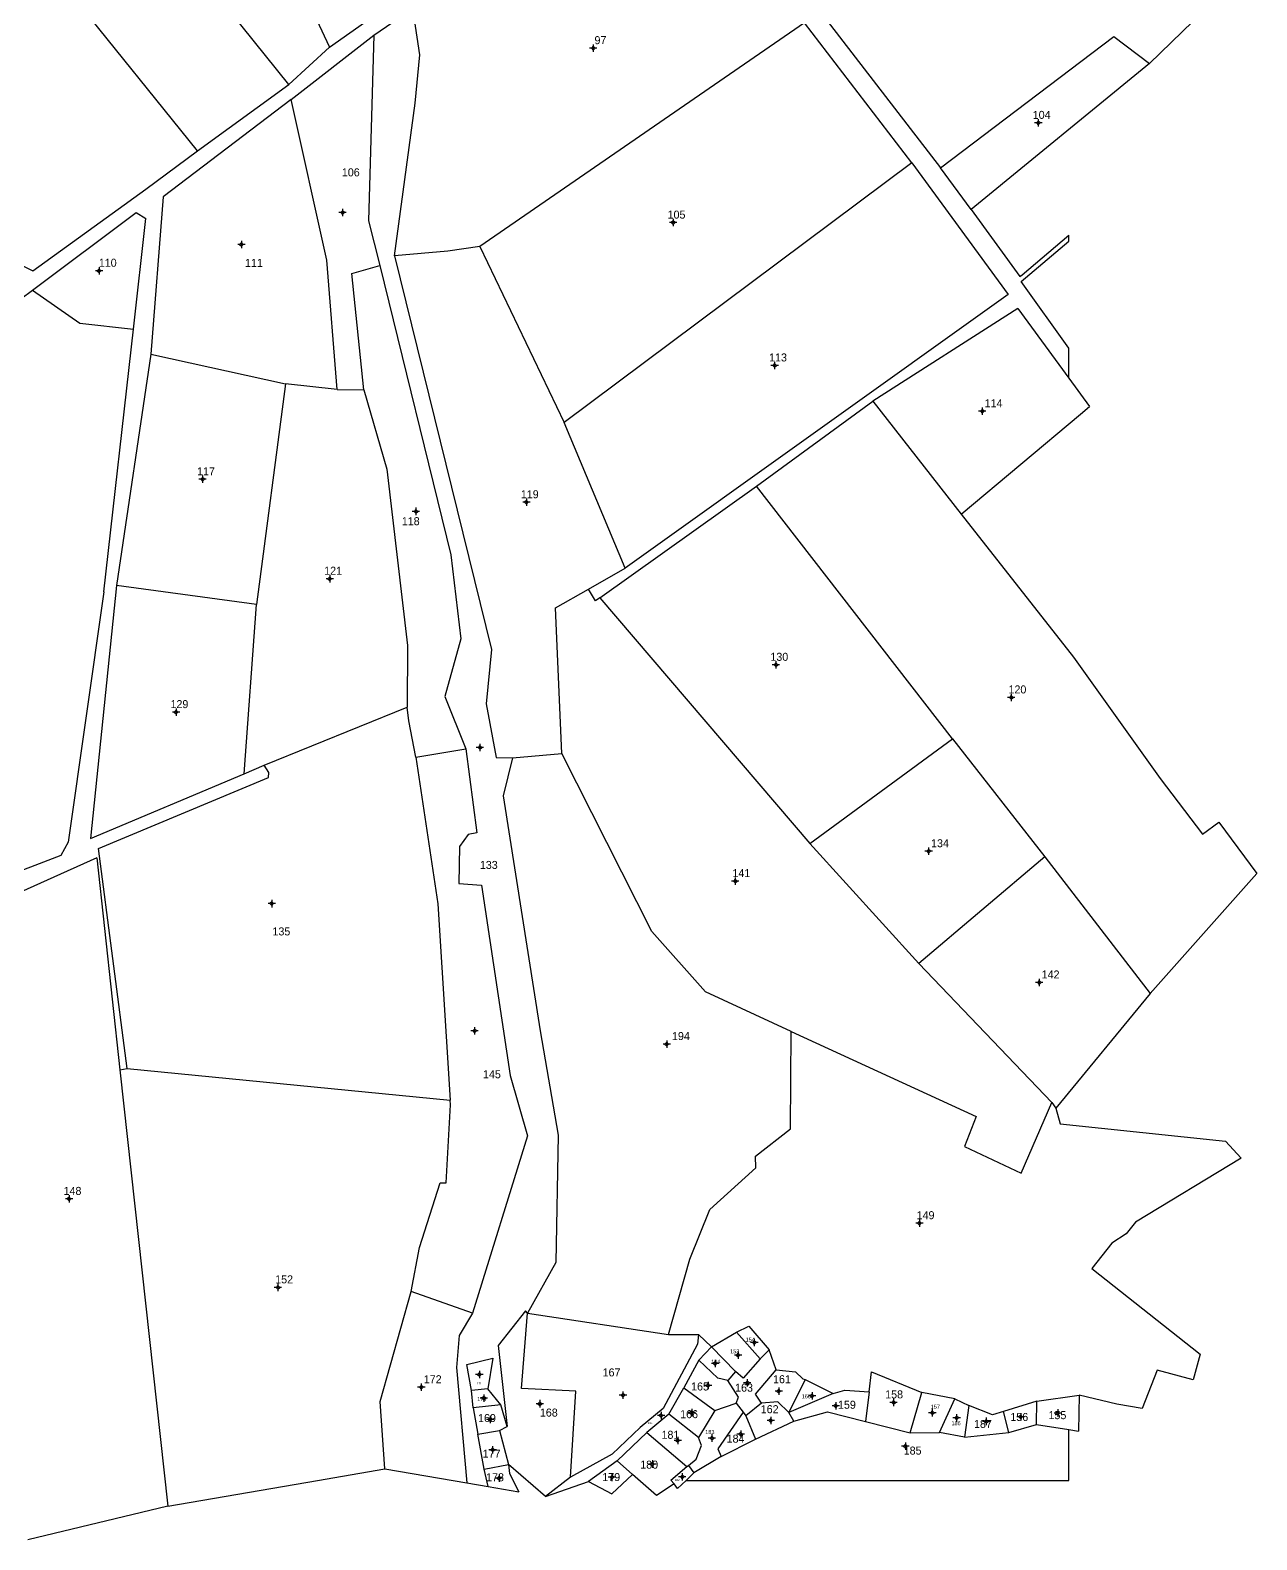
# Model space of a CAD drawing. Extents: x 361974 to 363140, y 1840922 to 1842083.
# Drawn here: x 362649 to 363063, y 1840980 to 1841489 of the extents above; entities that cross this region are included whole.
import ezdxf

# ---------------------------------------------------------------- set-up
doc = ezdxf.new("R2010")
doc.units = 0
for name, color, linetype in [('Level 10', 7, 'Continuous'), ('Level 11', 7, 'Continuous'), ('Level 15', 7, 'Continuous')]:
    doc.layers.add(name, color=color, linetype=linetype)

msp = doc.modelspace()

# ---------------------------------------------------------------- linework, layer by layer
at = {"layer": 'Level 10'}
for p, q in [((362736.7, 1841470.79), (362613.63, 1841624.5)), ((362718.77, 1841550.78), (362750.46, 1841483.4)), ((362705.97, 1841448.44), (362653.77, 1841513.23)), ((362908.44, 1841505.25), (362956.71, 1841442.78)), ((362750.46, 1841483.4), (362772.99, 1841499.35)), ((363027.19, 1841477.97), (363049.25, 1841499.37)), ((362765.4, 1841487.45), (362778.6, 1841496.53)), ((362780.96, 1841480.9), (362778.6, 1841496.53)), ((362737.54, 1841465.77), (362765.4, 1841487.45)), ((362765.4, 1841487.45), (362763.64, 1841424.8)), ((362910.71, 1841491.64), (362801.25, 1841416.16)), ((362946.95, 1841444.45), (362910.71, 1841491.64)), ((362736.7, 1841470.79), (362750.46, 1841483.4)), ((362956.71, 1841442.78), (363015.14, 1841487.07)), ((363015.14, 1841487.07), (363027.19, 1841477.97)), ((362779.37, 1841464.52), (362780.96, 1841480.9)), ((363027.19, 1841477.97), (362967.01, 1841428.72)), ((362705.97, 1841448.44), (362736.7, 1841470.79)), ((362737.54, 1841465.77), (362694.29, 1841432.93)), ((362749.59, 1841411.55), (362737.54, 1841465.77)), ((362772.45, 1841413.09), (362779.37, 1841464.52)), ((362688.47, 1841435.58), (362705.97, 1841448.44)), ((362946.95, 1841444.45), (362829.64, 1841356.86)), ((362946.95, 1841444.45), (362979.5, 1841399.98)), ((362967.01, 1841428.72), (362956.71, 1841442.78)), ((362650.32, 1841408.04), (362688.47, 1841435.58)), ((362694.29, 1841432.93), (362690.22, 1841379.87)), ((362650.22, 1841401.45), (362685.21, 1841427.72)), ((362685.21, 1841427.72), (362688.47, 1841425.65)), ((362967.01, 1841428.72), (362983.43, 1841406.02)), ((362684.28, 1841388.32), (362688.47, 1841425.65)), ((362763.64, 1841424.8), (362767.5, 1841409.8)), ((362801.25, 1841416.16), (362790.41, 1841414.67)), ((362801.25, 1841416.16), (362829.64, 1841356.86)), ((362983.83, 1841404.36), (363000, 1841418)), ((362984.19, 1841406.66), (363000, 1841419.99)), ((363000, 1841418), (363000, 1841419.99)), ((362753.03, 1841367.98), (362749.59, 1841411.55)), ((362790.41, 1841414.67), (362772.45, 1841413.09)), ((362772.45, 1841413.09), (362805.11, 1841280.21)), ((362644.77, 1841410.81), (362650.32, 1841408.04)), ((362758.02, 1841407.06), (362767.5, 1841409.8)), ((362762.01, 1841367.83), (362758.02, 1841407.06)), ((362767.5, 1841409.8), (362791.45, 1841312.16)), ((362983.43, 1841406.02), (362984.19, 1841406.66)), ((362595.14, 1841360.89), (362650.22, 1841401.45)), ((362650.22, 1841401.45), (362666.22, 1841390.34)), ((363000, 1841381.92), (362983.83, 1841404.36)), ((362979.5, 1841399.98), (362850.23, 1841307.7)), ((362982.73, 1841395.28), (362933.77, 1841364.03)), ((362982.73, 1841395.28), (363000, 1841371.75)), ((362666.22, 1841390.34), (362684.28, 1841388.32)), ((362674.34, 1841299.67), (362684.28, 1841388.32)), ((363000, 1841371.75), (363000, 1841381.92)), ((362690.22, 1841379.87), (362678.55, 1841301.81)), ((362690.22, 1841379.87), (362735.63, 1841369.88)), ((363000, 1841371.75), (363006.97, 1841362.26)), ((362735.63, 1841369.88), (362725.85, 1841295.47)), ((362753.03, 1841367.98), (362735.63, 1841369.88)), ((362753.03, 1841367.98), (362762.01, 1841367.83)), ((362762.01, 1841367.83), (362769.76, 1841341.07)), ((362894.53, 1841335.35), (362933.77, 1841364.03)), ((362933.77, 1841364.03), (362963.64, 1841325.96)), ((363003.9, 1841359.69), (363006.89, 1841362.19)), ((363006.89, 1841362.19), (363006.97, 1841362.26)), ((362850.23, 1841307.7), (362829.64, 1841356.86)), ((362963.64, 1841325.96), (363003.9, 1841359.69)), ((362769.76, 1841341.07), (362776.74, 1841281.59)), ((362841.65, 1841297.66), (362894.53, 1841335.35)), ((362960.71, 1841250.08), (362894.53, 1841335.35)), ((362963.64, 1841325.96), (363001.52, 1841277.67)), ((362791.45, 1841312.16), (362794.81, 1841283.89)), ((362837.83, 1841300.65), (362850.23, 1841307.7)), ((362674.34, 1841299.67), (362662.23, 1841215.27)), ((362678.55, 1841301.81), (362669.79, 1841216.46)), ((362725.85, 1841295.47), (362678.55, 1841301.81)), ((362826.68, 1841294.32), (362837.83, 1841300.65)), ((362840.23, 1841296.64), (362837.83, 1841300.65)), ((362721.7, 1841238.36), (362725.85, 1841295.47)), ((362828.89, 1841245.18), (362826.68, 1841294.32)), ((362841.65, 1841297.66), (362840.23, 1841296.64)), ((362841.65, 1841297.66), (362912.51, 1841214.85)), ((362794.81, 1841283.89), (362789.38, 1841264.42)), ((362776.74, 1841281.59), (362776.65, 1841260.86)), ((362805.11, 1841280.21), (362803.29, 1841261.94)), ((363001.52, 1841277.67), (363030.78, 1841236.72)), ((362789.38, 1841264.42), (362796.53, 1841246.75)), ((362728.46, 1841241.26), (362776.65, 1841260.86)), ((362777.21, 1841256.17), (362776.65, 1841260.86)), ((362803.29, 1841261.94), (362806.73, 1841243.8)), ((362779.61, 1841243.9), (362777.21, 1841256.17)), ((362912.51, 1841214.85), (362960.71, 1841250.08)), ((362960.71, 1841250.08), (362991.88, 1841210.28)), ((362779.61, 1841243.9), (362796.53, 1841246.75)), ((362779.61, 1841243.9), (362787.01, 1841194.5)), ((362796.53, 1841246.75), (362800.14, 1841218.43)), ((362806.73, 1841243.8), (362812.19, 1841243.69)), ((362812.19, 1841243.69), (362809.04, 1841230.93)), ((362812.19, 1841243.69), (362828.89, 1841245.18)), ((362859.28, 1841185.16), (362828.89, 1841245.18)), ((362669.79, 1841216.46), (362721.7, 1841238.36)), ((362721.7, 1841238.36), (362728.46, 1841241.26)), ((362730.03, 1841238.82), (362728.46, 1841241.26)), ((362729.89, 1841237.07), (362730.03, 1841238.82)), ((362672.49, 1841213.16), (362729.89, 1841237.07)), ((363030.78, 1841236.72), (363045.07, 1841217.95)), ((362809.04, 1841230.93), (362821.59, 1841151.65)), ((362797.22, 1841217.87), (362794.35, 1841213.8)), ((362800.14, 1841218.43), (362797.22, 1841217.87)), ((363045.07, 1841217.95), (363050.56, 1841221.97)), ((363050.56, 1841221.97), (363063.4, 1841204.74)), ((362662.23, 1841215.27), (362659.82, 1841210.72)), ((362682.23, 1841138.88), (362672.49, 1841213.16)), ((362794.35, 1841213.8), (362794.11, 1841201.36)), ((362949.35, 1841174.32), (362912.51, 1841214.85)), ((362659.82, 1841210.72), (362576.25, 1841178.79)), ((362671.91, 1841209.93), (362636.06, 1841193.84)), ((362671.91, 1841209.93), (362679.76, 1841138.44)), ((362991.88, 1841210.28), (362949.35, 1841174.32)), ((362991.88, 1841210.28), (363027.37, 1841164.17)), ((363063.4, 1841204.74), (363027.37, 1841164.17)), ((362794.11, 1841201.36), (362801.74, 1841200.72)), ((362801.74, 1841200.72), (362811.38, 1841136.56)), ((362787.01, 1841194.5), (362791.22, 1841128.2)), ((362877.32, 1841164.81), (362859.28, 1841185.16)), ((362994.25, 1841127.41), (362949.35, 1841174.32)), ((362906.22, 1841151.38), (362877.32, 1841164.81)), ((363027.37, 1841164.17), (362995.58, 1841125.58)), ((362821.59, 1841151.65), (362827.58, 1841116.42)), ((362906.06, 1841118.54), (362906.22, 1841151.38)), ((362906.22, 1841151.38), (362968.68, 1841122.77)), ((362679.76, 1841138.44), (362682.23, 1841138.88)), ((362679.76, 1841138.44), (362695.91, 1840991.32)), ((362682.23, 1841138.88), (362791.22, 1841128.2)), ((362811.38, 1841136.56), (362817.29, 1841116.18)), ((362789.85, 1841100.31), (362791.32, 1841126.7)), ((362791.32, 1841126.7), (362791.22, 1841128.2)), ((362983.84, 1841103.61), (362994.25, 1841127.41)), ((362994.25, 1841127.41), (362995.58, 1841125.58)), ((362968.68, 1841122.77), (362964.76, 1841112.65)), ((362995.58, 1841125.58), (362997.04, 1841120.25)), ((362817.29, 1841116.18), (362798.7, 1841056.43)), ((362827.58, 1841116.42), (362826.8, 1841073.5)), ((362894.18, 1841109.34), (362906.06, 1841118.54)), ((362997.04, 1841120.25), (363052.83, 1841114.41)), ((362964.76, 1841112.65), (362983.84, 1841103.61)), ((363052.83, 1841114.41), (363058.1, 1841108.7)), ((362878.76, 1841091.4), (362894.31, 1841105.44)), ((362894.31, 1841105.44), (362894.18, 1841109.34)), ((363058.1, 1841108.7), (363022.46, 1841087.11)), ((362780.83, 1841078.55), (362787.85, 1841100.36)), ((362787.85, 1841100.36), (362789.85, 1841100.31)), ((362872.02, 1841074.63), (362878.76, 1841091.4)), ((363022.46, 1841087.11), (363019.27, 1841083.2)), ((363014.49, 1841079.99), (363007.68, 1841071.46)), ((363019.27, 1841083.2), (363014.49, 1841079.99)), ((362778.07, 1841063.66), (362780.83, 1841078.55)), ((362826.8, 1841073.5), (362817.33, 1841056.35)), ((362864.91, 1841049.15), (362872.02, 1841074.63)), ((363007.68, 1841071.46), (363044.26, 1841042.53)), ((362767.59, 1841026.63), (362778.07, 1841063.66)), ((362798.7, 1841056.43), (362778.07, 1841063.66)), ((362798.7, 1841056.43), (362794.2, 1841048.81)), ((362816.6, 1841057.13), (362807.4, 1841045.52)), ((362815.23, 1841031.02), (362817.33, 1841056.35)), ((362817.33, 1841056.35), (362816.6, 1841057.13)), ((362817.33, 1841056.35), (362864.91, 1841049.15)), ((362879.36, 1841045.07), (362887.78, 1841050.03)), ((362887.78, 1841050.03), (362892, 1841051.99)), ((362887.78, 1841050.03), (362895.79, 1841040.96)), ((362892, 1841051.99), (362898.89, 1841043.97)), ((362794.2, 1841048.81), (362793.38, 1841038.01)), ((362807.4, 1841045.52), (362810.38, 1841018.14)), ((362874.69, 1841045.92), (362863.05, 1841024.18)), ((362864.91, 1841049.15), (362875.04, 1841049.16)), ((362875.04, 1841049.16), (362874.69, 1841045.92)), ((362875.04, 1841049.16), (362879.36, 1841045.07)), ((362875.11, 1841040.53), (362879.36, 1841045.07)), ((362887.5, 1841036.68), (362879.36, 1841045.07)), ((362796.77, 1841039.13), (362805.61, 1841041.2)), ((362798.37, 1841030.27), (362796.77, 1841039.13)), ((362805.61, 1841041.2), (362803.91, 1841030.92)), ((362875.11, 1841040.53), (362870.03, 1841031.23)), ((362881.49, 1841034.41), (362875.11, 1841040.53)), ((362895.79, 1841040.96), (362890.09, 1841034.49)), ((362898.89, 1841043.97), (362895.79, 1841040.96)), ((362901.22, 1841037.29), (362898.89, 1841043.97)), ((363044.26, 1841042.53), (363041.88, 1841033.85)), ((362793.38, 1841038.01), (362796.8, 1840999.15)), ((362884.91, 1841033.69), (362881.49, 1841034.41)), ((362887.5, 1841036.68), (362884.91, 1841033.69)), ((362890.09, 1841034.49), (362887.5, 1841036.68)), ((362894.22, 1841029.06), (362901.22, 1841037.29)), ((362901.22, 1841037.29), (362907.67, 1841036.56)), ((362910.99, 1841034.03), (362905.48, 1841022.93)), ((362907.67, 1841036.56), (362910.18, 1841034.25)), ((362910.18, 1841034.25), (362910.99, 1841034.03)), ((362910.99, 1841034.03), (362920.38, 1841029.34)), ((362932.62, 1841029.85), (362933.4, 1841036.62)), ((362933.4, 1841036.62), (362950.4, 1841029.65)), ((363029.76, 1841037.11), (363024.73, 1841024.26)), ((363041.88, 1841033.85), (363029.76, 1841037.11)), ((362803.91, 1841030.92), (362798.37, 1841030.27)), ((362798.9, 1841024.5), (362798.37, 1841030.27)), ((362808.27, 1841025.49), (362803.91, 1841030.92)), ((362833.62, 1841030.1), (362815.23, 1841031.02)), ((362831.78, 1841001.03), (362833.62, 1841030.1)), ((362865.03, 1841022.3), (362870.03, 1841031.23)), ((362870.03, 1841031.23), (362880.49, 1841023.51)), ((362888.44, 1841028.1), (362884.91, 1841033.69)), ((362896.23, 1841026.02), (362894.22, 1841029.06)), ((362920.38, 1841029.34), (362905.48, 1841022.93)), ((362920.38, 1841029.34), (362924.32, 1841030.41)), ((362924.32, 1841030.41), (362932.62, 1841029.85)), ((362932.62, 1841029.85), (362931.39, 1841019.82)), ((362946.46, 1841015.98), (362950.4, 1841029.65)), ((362961.52, 1841027.53), (362950.4, 1841029.65)), ((362769.18, 1841003.91), (362767.59, 1841026.63)), ((362808.27, 1841025.49), (362798.9, 1841024.5)), ((362798.9, 1841024.5), (362800.54, 1841015.55)), ((362810.38, 1841018.14), (362808.27, 1841025.49)), ((362863.05, 1841024.18), (362855.26, 1841017.81)), ((362880.49, 1841023.51), (362887.66, 1841026.05)), ((362887.66, 1841026.05), (362888.44, 1841028.1)), ((362887.66, 1841026.05), (362890.01, 1841022.97)), ((362896.23, 1841026.02), (362890.99, 1841021.78)), ((362901.72, 1841026.44), (362896.23, 1841026.02)), ((362905.48, 1841022.93), (362901.72, 1841026.44)), ((362956.27, 1841016.11), (362961.52, 1841027.53)), ((362961.52, 1841027.53), (362966.23, 1841025.25)), ((362966.23, 1841025.25), (362964.77, 1841014.56)), ((362974.21, 1841022.12), (362966.23, 1841025.25)), ((362989.12, 1841026.67), (362977.86, 1841023.26)), ((362989.05, 1841018.83), (362989.12, 1841026.67)), ((362989.12, 1841026.67), (363003.47, 1841028.78)), ((363003.47, 1841028.78), (363003.26, 1841016.64)), ((363016.12, 1841025.64), (363003.47, 1841028.78)), ((363024.73, 1841024.26), (363016.12, 1841025.64)), ((362865.03, 1841022.3), (362857.58, 1841016.12)), ((362874.96, 1841014.44), (362865.03, 1841022.3)), ((362880.49, 1841023.51), (362874.96, 1841014.44)), ((362890.01, 1841022.97), (362881.51, 1841010.64)), ((362890.01, 1841022.97), (362890.99, 1841021.78)), ((362890.99, 1841021.78), (362894.26, 1841013.88)), ((362894.26, 1841013.88), (362907.19, 1841019.97)), ((362907.19, 1841019.97), (362905.48, 1841022.93)), ((362907.19, 1841019.97), (362918.49, 1841023.1)), ((362918.49, 1841023.1), (362931.39, 1841019.82)), ((362931.39, 1841019.82), (362946.46, 1841015.98)), ((362977.86, 1841023.26), (362974.21, 1841022.12)), ((362979.71, 1841016.13), (362977.86, 1841023.26)), ((362979.71, 1841016.13), (362989.05, 1841018.83)), ((362989.05, 1841018.83), (363000, 1841017.14)), ((362800.54, 1841015.55), (362807.83, 1841016.84)), ((362802.66, 1841003.78), (362800.54, 1841015.55)), ((362807.83, 1841016.84), (362810.38, 1841018.14)), ((362807.83, 1841016.84), (362810.87, 1841005.39)), ((362855.26, 1841017.81), (362845.83, 1841008.85)), ((362857.58, 1841016.12), (362847.55, 1841006.63)), ((362857.58, 1841016.12), (362871.06, 1841004.65)), ((362875.96, 1841011.7), (362874.96, 1841014.44)), ((362882.62, 1841008.07), (362894.26, 1841013.88)), ((362946.46, 1841015.98), (362956.27, 1841016.11)), ((362964.77, 1841014.56), (362956.27, 1841016.11)), ((362964.77, 1841014.56), (362979.71, 1841016.13)), ((363000, 1841000), (363000, 1841017.14)), ((363000, 1841017.14), (363003.26, 1841016.64)), ((362845.83, 1841008.85), (362831.78, 1841001.03)), ((362874.18, 1841007.15), (362875.96, 1841011.7)), ((362881.51, 1841010.64), (362882.62, 1841008.07)), ((362746.42, 1841000), (362769.18, 1841003.91)), ((362769.18, 1841003.91), (362796.8, 1840999.15)), ((362802.66, 1841003.78), (362810.87, 1841005.39)), ((362804.03, 1840997.91), (362802.66, 1841003.78)), ((362823.41, 1840994.57), (362810.87, 1841005.39)), ((362810.87, 1841005.39), (362811.23, 1841002.3)), ((362847.55, 1841006.63), (362837.92, 1840999.61)), ((362847.55, 1841006.63), (362852.72, 1841001.97)), ((362865.66, 1841000.02), (362871.06, 1841004.65)), ((362871.06, 1841004.65), (362871.65, 1841005.03)), ((362871.65, 1841005.03), (362874.18, 1841007.15)), ((362871.65, 1841005.03), (362873.46, 1841002.52)), ((362882.62, 1841008.07), (362873.46, 1841002.52)), ((362695.91, 1840991.32), (362746.42, 1841000)), ((362796.8, 1840999.15), (362804.03, 1840997.91)), ((362811.23, 1841002.3), (362814.32, 1840996.14)), ((362831.78, 1841001.03), (362823.41, 1840994.57)), ((362823.41, 1840994.57), (362837.92, 1840999.61)), ((362837.92, 1840999.61), (362845.8, 1840995.42)), ((362845.8, 1840995.42), (362852.72, 1841001.97)), ((362860.8, 1840994.9), (362852.72, 1841001.97)), ((362866.76, 1840998.81), (362860.8, 1840994.9)), ((362866.76, 1840998.81), (362865.66, 1841000.02)), ((362867.95, 1840997.28), (362866.76, 1840998.81)), ((362867.95, 1840997.28), (362870.81, 1841000)), ((362870.81, 1841000), (362873.46, 1841002.52)), ((362870.81, 1841000), (363000, 1841000)), ((362804.03, 1840997.91), (362814.32, 1840996.14)), ((362695.91, 1840991.32), (362648.7, 1840979.94))]:
    msp.add_line(p, q, dxfattribs=at)
at = {"layer": 'Level 11'}
for p, q in [((362838.855, 1841483.1), (362838.23, 1841483.1)), ((362839.48, 1841483.725), (362838.855, 1841483.1)), ((362838.855, 1841483.1), (362839.48, 1841482.475)), ((362839.48, 1841484.35), (362839.48, 1841483.725)), ((362840.105, 1841483.1), (362839.48, 1841483.725)), ((362839.48, 1841482.475), (362840.105, 1841483.1)), ((362839.48, 1841482.475), (362839.48, 1841481.85)), ((362840.73, 1841483.1), (362840.105, 1841483.1)), ((362989.035, 1841457.9), (362988.41, 1841457.9)), ((362989.66, 1841458.525), (362989.035, 1841457.9)), ((362989.035, 1841457.9), (362989.66, 1841457.275)), ((362989.66, 1841459.15), (362989.66, 1841458.525)), ((362990.285, 1841457.9), (362989.66, 1841458.525)), ((362989.66, 1841457.275), (362990.285, 1841457.9)), ((362989.66, 1841457.275), (362989.66, 1841456.65)), ((362990.91, 1841457.9), (362990.285, 1841457.9)), ((362754.245, 1841427.64), (362753.62, 1841427.64)), ((362754.87, 1841428.265), (362754.245, 1841427.64)), ((362754.245, 1841427.64), (362754.87, 1841427.015)), ((362754.87, 1841428.89), (362754.87, 1841428.265)), ((362755.495, 1841427.64), (362754.87, 1841428.265)), ((362754.87, 1841427.015), (362755.495, 1841427.64)), ((362754.87, 1841427.015), (362754.87, 1841426.39)), ((362756.12, 1841427.64), (362755.495, 1841427.64)), ((362865.815, 1841424.25), (362865.19, 1841424.25)), ((362866.44, 1841424.875), (362865.815, 1841424.25)), ((362865.815, 1841424.25), (362866.44, 1841423.625)), ((362866.44, 1841425.5), (362866.44, 1841424.875)), ((362867.065, 1841424.25), (362866.44, 1841424.875)), ((362866.44, 1841423.625), (362867.065, 1841424.25)), ((362866.44, 1841423.625), (362866.44, 1841423)), ((362867.69, 1841424.25), (362867.065, 1841424.25)), ((362720.105, 1841416.88), (362719.48, 1841416.88)), ((362720.73, 1841417.505), (362720.105, 1841416.88)), ((362720.105, 1841416.88), (362720.73, 1841416.255)), ((362720.73, 1841418.13), (362720.73, 1841417.505)), ((362721.355, 1841416.88), (362720.73, 1841417.505)), ((362720.73, 1841416.255), (362721.355, 1841416.88)), ((362720.73, 1841416.255), (362720.73, 1841415.63)), ((362721.98, 1841416.88), (362721.355, 1841416.88)), ((362672.105, 1841408.02), (362671.48, 1841408.02)), ((362672.73, 1841408.645), (362672.105, 1841408.02)), ((362672.105, 1841408.02), (362672.73, 1841407.395)), ((362672.73, 1841409.27), (362672.73, 1841408.645)), ((362673.355, 1841408.02), (362672.73, 1841408.645)), ((362672.73, 1841407.395), (362673.355, 1841408.02)), ((362672.73, 1841407.395), (362672.73, 1841406.77)), ((362673.98, 1841408.02), (362673.355, 1841408.02)), ((362900.065, 1841376.08), (362899.44, 1841376.08)), ((362900.69, 1841376.705), (362900.065, 1841376.08)), ((362900.065, 1841376.08), (362900.69, 1841375.455)), ((362900.69, 1841377.33), (362900.69, 1841376.705)), ((362901.315, 1841376.08), (362900.69, 1841376.705)), ((362900.69, 1841375.455), (362901.315, 1841376.08)), ((362900.69, 1841375.455), (362900.69, 1841374.83)), ((362901.94, 1841376.08), (362901.315, 1841376.08)), ((362970.105, 1841360.62), (362969.48, 1841360.62)), ((362970.73, 1841361.245), (362970.105, 1841360.62)), ((362970.105, 1841360.62), (362970.73, 1841359.995)), ((362970.73, 1841361.87), (362970.73, 1841361.245)), ((362971.355, 1841360.62), (362970.73, 1841361.245)), ((362970.73, 1841359.995), (362971.355, 1841360.62)), ((362970.73, 1841359.995), (362970.73, 1841359.37)), ((362971.98, 1841360.62), (362971.355, 1841360.62)), ((362707.025, 1841337.67), (362706.4, 1841337.67)), ((362707.65, 1841338.295), (362707.025, 1841337.67)), ((362707.025, 1841337.67), (362707.65, 1841337.045)), ((362707.65, 1841338.92), (362707.65, 1841338.295)), ((362708.275, 1841337.67), (362707.65, 1841338.295)), ((362707.65, 1841337.045), (362708.275, 1841337.67)), ((362707.65, 1841337.045), (362707.65, 1841336.42)), ((362708.9, 1841337.67), (362708.275, 1841337.67)), ((362816.285, 1841329.92), (362815.66, 1841329.92)), ((362816.91, 1841330.545), (362816.285, 1841329.92)), ((362816.285, 1841329.92), (362816.91, 1841329.295)), ((362816.91, 1841331.17), (362816.91, 1841330.545)), ((362817.535, 1841329.92), (362816.91, 1841330.545)), ((362816.91, 1841329.295), (362817.535, 1841329.92)), ((362818.16, 1841329.92), (362817.535, 1841329.92)), ((362779.015, 1841326.85), (362778.39, 1841326.85)), ((362779.64, 1841327.475), (362779.015, 1841326.85)), ((362779.015, 1841326.85), (362779.64, 1841326.225)), ((362779.64, 1841328.1), (362779.64, 1841327.475)), ((362780.265, 1841326.85), (362779.64, 1841327.475)), ((362779.64, 1841326.225), (362780.265, 1841326.85)), ((362779.64, 1841326.225), (362779.64, 1841325.6)), ((362780.89, 1841326.85), (362780.265, 1841326.85)), ((362816.91, 1841329.295), (362816.91, 1841328.67)), ((362749.915, 1841304.12), (362749.29, 1841304.12)), ((362750.54, 1841304.745), (362749.915, 1841304.12)), ((362749.915, 1841304.12), (362750.54, 1841303.495)), ((362750.54, 1841305.37), (362750.54, 1841304.745)), ((362751.165, 1841304.12), (362750.54, 1841304.745)), ((362750.54, 1841303.495), (362751.165, 1841304.12)), ((362751.79, 1841304.12), (362751.165, 1841304.12)), ((362750.54, 1841303.495), (362750.54, 1841302.87)), ((362900.495, 1841275.1), (362899.87, 1841275.1)), ((362901.12, 1841275.725), (362900.495, 1841275.1)), ((362900.495, 1841275.1), (362901.12, 1841274.475)), ((362901.12, 1841276.35), (362901.12, 1841275.725)), ((362901.745, 1841275.1), (362901.12, 1841275.725)), ((362901.12, 1841274.475), (362901.745, 1841275.1)), ((362901.12, 1841274.475), (362901.12, 1841273.85)), ((362902.37, 1841275.1), (362901.745, 1841275.1)), ((362979.895, 1841264.1), (362979.27, 1841264.1)), ((362980.52, 1841264.725), (362979.895, 1841264.1)), ((362979.895, 1841264.1), (362980.52, 1841263.475)), ((362980.52, 1841265.35), (362980.52, 1841264.725)), ((362981.145, 1841264.1), (362980.52, 1841264.725)), ((362980.52, 1841263.475), (362981.145, 1841264.1)), ((362980.52, 1841263.475), (362980.52, 1841262.85)), ((362981.77, 1841264.1), (362981.145, 1841264.1)), ((362698.065, 1841259.14), (362697.44, 1841259.14)), ((362698.69, 1841259.765), (362698.065, 1841259.14)), ((362698.065, 1841259.14), (362698.69, 1841258.515)), ((362698.69, 1841260.39), (362698.69, 1841259.765)), ((362699.315, 1841259.14), (362698.69, 1841259.765)), ((362698.69, 1841258.515), (362699.315, 1841259.14)), ((362698.69, 1841258.515), (362698.69, 1841257.89)), ((362699.94, 1841259.14), (362699.315, 1841259.14)), ((362801.21, 1841248.47), (362801.21, 1841247.845)), ((362800.585, 1841247.22), (362799.96, 1841247.22)), ((362801.21, 1841247.845), (362800.585, 1841247.22)), ((362800.585, 1841247.22), (362801.21, 1841246.595)), ((362801.835, 1841247.22), (362801.21, 1841247.845)), ((362801.21, 1841246.595), (362801.835, 1841247.22)), ((362801.21, 1841246.595), (362801.21, 1841245.97)), ((362802.46, 1841247.22), (362801.835, 1841247.22)), ((362952.65, 1841212.825), (362952.025, 1841212.2)), ((362952.65, 1841213.45), (362952.65, 1841212.825)), ((362953.275, 1841212.2), (362952.65, 1841212.825)), ((362952.025, 1841212.2), (362951.4, 1841212.2)), ((362952.025, 1841212.2), (362952.65, 1841211.575)), ((362952.65, 1841211.575), (362953.275, 1841212.2)), ((362952.65, 1841211.575), (362952.65, 1841210.95)), ((362953.9, 1841212.2), (362953.275, 1841212.2)), ((362886.755, 1841202.13), (362886.13, 1841202.13)), ((362887.38, 1841202.755), (362886.755, 1841202.13)), ((362886.755, 1841202.13), (362887.38, 1841201.505)), ((362887.38, 1841203.38), (362887.38, 1841202.755)), ((362888.005, 1841202.13), (362887.38, 1841202.755)), ((362887.38, 1841201.505), (362888.005, 1841202.13)), ((362888.63, 1841202.13), (362888.005, 1841202.13)), ((362887.38, 1841201.505), (362887.38, 1841200.88)), ((362730.345, 1841194.53), (362729.72, 1841194.53)), ((362730.97, 1841195.155), (362730.345, 1841194.53)), ((362730.345, 1841194.53), (362730.97, 1841193.905)), ((362730.97, 1841195.78), (362730.97, 1841195.155)), ((362731.595, 1841194.53), (362730.97, 1841195.155)), ((362730.97, 1841193.905), (362731.595, 1841194.53)), ((362730.97, 1841193.905), (362730.97, 1841193.28)), ((362732.22, 1841194.53), (362731.595, 1841194.53)), ((362989.345, 1841167.93), (362988.72, 1841167.93)), ((362989.97, 1841168.555), (362989.345, 1841167.93)), ((362989.345, 1841167.93), (362989.97, 1841167.305)), ((362989.97, 1841169.18), (362989.97, 1841168.555)), ((362990.595, 1841167.93), (362989.97, 1841168.555)), ((362989.97, 1841167.305), (362990.595, 1841167.93)), ((362989.97, 1841167.305), (362989.97, 1841166.68)), ((362991.22, 1841167.93), (362990.595, 1841167.93)), ((362798.805, 1841151.59), (362798.18, 1841151.59)), ((362799.43, 1841152.215), (362798.805, 1841151.59)), ((362798.805, 1841151.59), (362799.43, 1841150.965)), ((362799.43, 1841152.84), (362799.43, 1841152.215)), ((362800.055, 1841151.59), (362799.43, 1841152.215)), ((362799.43, 1841150.965), (362800.055, 1841151.59)), ((362800.68, 1841151.59), (362800.055, 1841151.59)), ((362799.43, 1841150.965), (362799.43, 1841150.34)), ((362863.655, 1841147.16), (362863.03, 1841147.16)), ((362864.28, 1841147.785), (362863.655, 1841147.16)), ((362863.655, 1841147.16), (362864.28, 1841146.535)), ((362864.28, 1841148.41), (362864.28, 1841147.785)), ((362864.905, 1841147.16), (362864.28, 1841147.785)), ((362864.28, 1841146.535), (362864.905, 1841147.16)), ((362864.28, 1841146.535), (362864.28, 1841145.91)), ((362865.53, 1841147.16), (362864.905, 1841147.16)), ((362662.6, 1841095.565), (362661.975, 1841094.94)), ((362662.6, 1841096.19), (362662.6, 1841095.565)), ((362663.225, 1841094.94), (362662.6, 1841095.565)), ((362661.975, 1841094.94), (362661.35, 1841094.94)), ((362661.975, 1841094.94), (362662.6, 1841094.315)), ((362662.6, 1841094.315), (362663.225, 1841094.94)), ((362662.6, 1841094.315), (362662.6, 1841093.69)), ((362663.85, 1841094.94), (362663.225, 1841094.94)), ((362948.905, 1841086.75), (362948.28, 1841086.75)), ((362949.53, 1841087.375), (362948.905, 1841086.75)), ((362948.905, 1841086.75), (362949.53, 1841086.125)), ((362949.53, 1841088), (362949.53, 1841087.375)), ((362950.155, 1841086.75), (362949.53, 1841087.375)), ((362949.53, 1841086.125), (362950.155, 1841086.75)), ((362949.53, 1841086.125), (362949.53, 1841085.5)), ((362950.78, 1841086.75), (362950.155, 1841086.75)), ((362732.445, 1841065.1), (362731.82, 1841065.1)), ((362733.07, 1841065.725), (362732.445, 1841065.1)), ((362732.445, 1841065.1), (362733.07, 1841064.475)), ((362733.07, 1841066.35), (362733.07, 1841065.725)), ((362733.695, 1841065.1), (362733.07, 1841065.725)), ((362733.07, 1841064.475), (362733.695, 1841065.1)), ((362734.32, 1841065.1), (362733.695, 1841065.1)), ((362733.07, 1841064.475), (362733.07, 1841063.85)), ((362893.205, 1841046.48), (362892.58, 1841046.48)), ((362893.83, 1841047.105), (362893.205, 1841046.48)), ((362893.205, 1841046.48), (362893.83, 1841045.855)), ((362893.83, 1841047.73), (362893.83, 1841047.105)), ((362894.455, 1841046.48), (362893.83, 1841047.105)), ((362893.83, 1841045.855), (362894.455, 1841046.48)), ((362893.83, 1841045.855), (362893.83, 1841045.23)), ((362895.08, 1841046.48), (362894.455, 1841046.48)), ((362879.965, 1841039.38), (362879.34, 1841039.38)), ((362880.59, 1841040.005), (362879.965, 1841039.38)), ((362879.965, 1841039.38), (362880.59, 1841038.755)), ((362880.59, 1841040.63), (362880.59, 1841040.005)), ((362881.215, 1841039.38), (362880.59, 1841040.005)), ((362880.59, 1841038.755), (362881.215, 1841039.38)), ((362881.84, 1841039.38), (362881.215, 1841039.38)), ((362887.735, 1841042.26), (362887.11, 1841042.26)), ((362888.36, 1841042.885), (362887.735, 1841042.26)), ((362887.735, 1841042.26), (362888.36, 1841041.635)), ((362888.36, 1841043.51), (362888.36, 1841042.885)), ((362888.985, 1841042.26), (362888.36, 1841042.885)), ((362888.36, 1841041.635), (362888.985, 1841042.26)), ((362888.36, 1841041.635), (362888.36, 1841041.01)), ((362889.61, 1841042.26), (362888.985, 1841042.26)), ((362800.415, 1841035.74), (362799.79, 1841035.74)), ((362801.04, 1841036.365), (362800.415, 1841035.74)), ((362800.415, 1841035.74), (362801.04, 1841035.115)), ((362801.04, 1841036.99), (362801.04, 1841036.365)), ((362801.665, 1841035.74), (362801.04, 1841036.365)), ((362801.04, 1841035.115), (362801.665, 1841035.74)), ((362801.04, 1841035.115), (362801.04, 1841034.49)), ((362802.29, 1841035.74), (362801.665, 1841035.74)), ((362880.59, 1841038.755), (362880.59, 1841038.13)), ((362891.44, 1841034.13), (362891.44, 1841033.505)), ((362780.825, 1841031.4), (362780.2, 1841031.4)), ((362781.45, 1841032.025), (362780.825, 1841031.4)), ((362780.825, 1841031.4), (362781.45, 1841030.775)), ((362781.45, 1841032.65), (362781.45, 1841032.025)), ((362782.075, 1841031.4), (362781.45, 1841032.025)), ((362781.45, 1841030.775), (362782.075, 1841031.4)), ((362781.45, 1841030.775), (362781.45, 1841030.15)), ((362782.7, 1841031.4), (362782.075, 1841031.4)), ((362802.55, 1841028.96), (362802.55, 1841028.335)), ((362849.5, 1841029.315), (362848.875, 1841028.69)), ((362849.5, 1841029.94), (362849.5, 1841029.315)), ((362850.125, 1841028.69), (362849.5, 1841029.315)), ((362877.585, 1841032.02), (362876.96, 1841032.02)), ((362878.21, 1841032.645), (362877.585, 1841032.02)), ((362877.585, 1841032.02), (362878.21, 1841031.395)), ((362878.21, 1841033.27), (362878.21, 1841032.645)), ((362878.835, 1841032.02), (362878.21, 1841032.645)), ((362878.21, 1841031.395), (362878.835, 1841032.02)), ((362878.21, 1841031.395), (362878.21, 1841030.77)), ((362879.46, 1841032.02), (362878.835, 1841032.02)), ((362890.815, 1841032.88), (362890.19, 1841032.88)), ((362891.44, 1841033.505), (362890.815, 1841032.88)), ((362890.815, 1841032.88), (362891.44, 1841032.255)), ((362892.065, 1841032.88), (362891.44, 1841033.505)), ((362891.44, 1841032.255), (362892.065, 1841032.88)), ((362891.44, 1841032.255), (362891.44, 1841031.63)), ((362892.69, 1841032.88), (362892.065, 1841032.88)), ((362901.455, 1841030.11), (362900.83, 1841030.11)), ((362902.08, 1841030.735), (362901.455, 1841030.11)), ((362901.455, 1841030.11), (362902.08, 1841029.485)), ((362902.08, 1841031.36), (362902.08, 1841030.735)), ((362902.705, 1841030.11), (362902.08, 1841030.735)), ((362902.08, 1841029.485), (362902.705, 1841030.11)), ((362902.08, 1841029.485), (362902.08, 1841028.86)), ((362903.33, 1841030.11), (362902.705, 1841030.11)), ((362913.31, 1841029.105), (362912.685, 1841028.48)), ((362913.31, 1841029.73), (362913.31, 1841029.105)), ((362913.935, 1841028.48), (362913.31, 1841029.105)), ((362801.925, 1841027.71), (362801.3, 1841027.71)), ((362802.55, 1841028.335), (362801.925, 1841027.71)), ((362801.925, 1841027.71), (362802.55, 1841027.085)), ((362803.175, 1841027.71), (362802.55, 1841028.335)), ((362802.55, 1841027.085), (362803.175, 1841027.71)), ((362802.55, 1841027.085), (362802.55, 1841026.46)), ((362803.8, 1841027.71), (362803.175, 1841027.71)), ((362820.825, 1841025.85), (362820.2, 1841025.85)), ((362821.45, 1841026.475), (362820.825, 1841025.85)), ((362820.825, 1841025.85), (362821.45, 1841025.225)), ((362821.45, 1841027.1), (362821.45, 1841026.475)), ((362822.075, 1841025.85), (362821.45, 1841026.475)), ((362821.45, 1841025.225), (362822.075, 1841025.85)), ((362821.45, 1841025.225), (362821.45, 1841024.6)), ((362822.7, 1841025.85), (362822.075, 1841025.85)), ((362848.875, 1841028.69), (362848.25, 1841028.69)), ((362848.875, 1841028.69), (362849.5, 1841028.065)), ((362849.5, 1841028.065), (362850.125, 1841028.69)), ((362849.5, 1841028.065), (362849.5, 1841027.44)), ((362850.75, 1841028.69), (362850.125, 1841028.69)), ((362872.7, 1841024.09), (362872.7, 1841023.465)), ((362912.685, 1841028.48), (362912.06, 1841028.48)), ((362912.685, 1841028.48), (362913.31, 1841027.855)), ((362913.31, 1841027.855), (362913.935, 1841028.48)), ((362913.31, 1841027.855), (362913.31, 1841027.23)), ((362914.56, 1841028.48), (362913.935, 1841028.48)), ((362920.675, 1841025.12), (362920.05, 1841025.12)), ((362921.3, 1841025.745), (362920.675, 1841025.12)), ((362920.675, 1841025.12), (362921.3, 1841024.495)), ((362921.3, 1841026.37), (362921.3, 1841025.745)), ((362921.925, 1841025.12), (362921.3, 1841025.745)), ((362921.3, 1841024.495), (362921.925, 1841025.12)), ((362921.3, 1841024.495), (362921.3, 1841023.87)), ((362922.55, 1841025.12), (362921.925, 1841025.12)), ((362940.185, 1841026.3), (362939.56, 1841026.3)), ((362940.81, 1841026.925), (362940.185, 1841026.3)), ((362940.185, 1841026.3), (362940.81, 1841025.675)), ((362940.81, 1841027.55), (362940.81, 1841026.925)), ((362941.435, 1841026.3), (362940.81, 1841026.925)), ((362940.81, 1841025.675), (362941.435, 1841026.3)), ((362940.81, 1841025.675), (362940.81, 1841025.05)), ((362942.06, 1841026.3), (362941.435, 1841026.3)), ((362953.89, 1841024.07), (362953.89, 1841023.445)), ((362996.22, 1841023.96), (362996.22, 1841023.335)), ((362804.035, 1841020.52), (362803.41, 1841020.52)), ((362804.66, 1841021.145), (362804.035, 1841020.52)), ((362804.035, 1841020.52), (362804.66, 1841019.895)), ((362804.66, 1841021.77), (362804.66, 1841021.145)), ((362805.285, 1841020.52), (362804.66, 1841021.145)), ((362804.66, 1841019.895), (362805.285, 1841020.52)), ((362804.66, 1841019.895), (362804.66, 1841019.27)), ((362805.91, 1841020.52), (362805.285, 1841020.52)), ((362861.735, 1841021.86), (362861.11, 1841021.86)), ((362862.36, 1841022.485), (362861.735, 1841021.86)), ((362861.735, 1841021.86), (362862.36, 1841021.235)), ((362862.36, 1841023.11), (362862.36, 1841022.485)), ((362862.985, 1841021.86), (362862.36, 1841022.485)), ((362862.36, 1841021.235), (362862.985, 1841021.86)), ((362862.36, 1841021.235), (362862.36, 1841020.61)), ((362863.61, 1841021.86), (362862.985, 1841021.86)), ((362872.075, 1841022.84), (362871.45, 1841022.84)), ((362872.7, 1841023.465), (362872.075, 1841022.84)), ((362872.075, 1841022.84), (362872.7, 1841022.215)), ((362873.325, 1841022.84), (362872.7, 1841023.465)), ((362872.7, 1841022.215), (362873.325, 1841022.84)), ((362872.7, 1841022.215), (362872.7, 1841021.59)), ((362873.95, 1841022.84), (362873.325, 1841022.84)), ((362898.745, 1841020.16), (362898.12, 1841020.16)), ((362899.37, 1841020.785), (362898.745, 1841020.16)), ((362898.745, 1841020.16), (362899.37, 1841019.535)), ((362899.37, 1841021.41), (362899.37, 1841020.785)), ((362899.995, 1841020.16), (362899.37, 1841020.785)), ((362899.37, 1841019.535), (362899.995, 1841020.16)), ((362899.37, 1841019.535), (362899.37, 1841018.91)), ((362900.62, 1841020.16), (362899.995, 1841020.16)), ((362953.265, 1841022.82), (362952.64, 1841022.82)), ((362953.89, 1841023.445), (362953.265, 1841022.82)), ((362953.265, 1841022.82), (362953.89, 1841022.195)), ((362954.515, 1841022.82), (362953.89, 1841023.445)), ((362953.89, 1841022.195), (362954.515, 1841022.82)), ((362953.89, 1841022.195), (362953.89, 1841021.57)), ((362955.14, 1841022.82), (362954.515, 1841022.82)), ((362961.475, 1841021.04), (362960.85, 1841021.04)), ((362962.1, 1841021.665), (362961.475, 1841021.04)), ((362961.475, 1841021.04), (362962.1, 1841020.415)), ((362962.1, 1841022.29), (362962.1, 1841021.665)), ((362962.725, 1841021.04), (362962.1, 1841021.665)), ((362962.1, 1841020.415), (362962.725, 1841021.04)), ((362962.1, 1841020.415), (362962.1, 1841019.79)), ((362963.35, 1841021.04), (362962.725, 1841021.04)), ((362971.495, 1841019.9), (362970.87, 1841019.9)), ((362972.12, 1841020.525), (362971.495, 1841019.9)), ((362971.495, 1841019.9), (362972.12, 1841019.275)), ((362972.12, 1841021.15), (362972.12, 1841020.525)), ((362972.745, 1841019.9), (362972.12, 1841020.525)), ((362972.12, 1841019.275), (362972.745, 1841019.9)), ((362972.12, 1841019.275), (362972.12, 1841018.65)), ((362973.37, 1841019.9), (362972.745, 1841019.9)), ((362983.085, 1841021.4), (362982.46, 1841021.4)), ((362983.71, 1841022.025), (362983.085, 1841021.4)), ((362983.085, 1841021.4), (362983.71, 1841020.775)), ((362983.71, 1841022.65), (362983.71, 1841022.025)), ((362984.335, 1841021.4), (362983.71, 1841022.025)), ((362983.71, 1841020.775), (362984.335, 1841021.4)), ((362983.71, 1841020.775), (362983.71, 1841020.15)), ((362984.96, 1841021.4), (362984.335, 1841021.4)), ((362995.595, 1841022.71), (362994.97, 1841022.71)), ((362996.22, 1841023.335), (362995.595, 1841022.71)), ((362995.595, 1841022.71), (362996.22, 1841022.085)), ((362996.845, 1841022.71), (362996.22, 1841023.335)), ((362996.22, 1841022.085), (362996.845, 1841022.71)), ((362996.22, 1841022.085), (362996.22, 1841021.46)), ((362997.47, 1841022.71), (362996.845, 1841022.71)), ((362868, 1841014.105), (362867.375, 1841013.48)), ((362868, 1841014.73), (362868, 1841014.105)), ((362868.625, 1841013.48), (362868, 1841014.105)), ((362878.895, 1841014.28), (362878.27, 1841014.28)), ((362879.52, 1841014.905), (362878.895, 1841014.28)), ((362878.895, 1841014.28), (362879.52, 1841013.655)), ((362879.52, 1841015.53), (362879.52, 1841014.905)), ((362880.145, 1841014.28), (362879.52, 1841014.905)), ((362879.52, 1841013.655), (362880.145, 1841014.28)), ((362879.52, 1841013.655), (362879.52, 1841013.03)), ((362880.77, 1841014.28), (362880.145, 1841014.28)), ((362888.605, 1841015.52), (362887.98, 1841015.52)), ((362889.23, 1841016.145), (362888.605, 1841015.52)), ((362888.605, 1841015.52), (362889.23, 1841014.895)), ((362889.23, 1841016.77), (362889.23, 1841016.145)), ((362889.855, 1841015.52), (362889.23, 1841016.145)), ((362889.23, 1841014.895), (362889.855, 1841015.52)), ((362889.23, 1841014.895), (362889.23, 1841014.27)), ((362890.48, 1841015.52), (362889.855, 1841015.52)), ((362804.895, 1841010.31), (362804.27, 1841010.31)), ((362805.52, 1841010.935), (362804.895, 1841010.31)), ((362804.895, 1841010.31), (362805.52, 1841009.685)), ((362805.52, 1841011.56), (362805.52, 1841010.935)), ((362806.145, 1841010.31), (362805.52, 1841010.935)), ((362805.52, 1841009.685), (362806.145, 1841010.31)), ((362805.52, 1841009.685), (362805.52, 1841009.06)), ((362806.77, 1841010.31), (362806.145, 1841010.31)), ((362867.375, 1841013.48), (362866.75, 1841013.48)), ((362867.375, 1841013.48), (362868, 1841012.855)), ((362868, 1841012.855), (362868.625, 1841013.48)), ((362868, 1841012.855), (362868, 1841012.23)), ((362869.25, 1841013.48), (362868.625, 1841013.48)), ((362944.175, 1841011.55), (362943.55, 1841011.55)), ((362944.8, 1841012.175), (362944.175, 1841011.55)), ((362944.175, 1841011.55), (362944.8, 1841010.925)), ((362944.8, 1841012.8), (362944.8, 1841012.175)), ((362945.425, 1841011.55), (362944.8, 1841012.175)), ((362944.8, 1841010.925), (362945.425, 1841011.55)), ((362944.8, 1841010.925), (362944.8, 1841010.3)), ((362946.05, 1841011.55), (362945.425, 1841011.55)), ((362858.795, 1841005.51), (362858.17, 1841005.51)), ((362859.42, 1841006.135), (362858.795, 1841005.51)), ((362858.795, 1841005.51), (362859.42, 1841004.885)), ((362859.42, 1841006.76), (362859.42, 1841006.135)), ((362860.045, 1841005.51), (362859.42, 1841006.135)), ((362859.42, 1841004.885), (362860.045, 1841005.51)), ((362859.42, 1841004.885), (362859.42, 1841004.26)), ((362860.67, 1841005.51), (362860.045, 1841005.51)), ((362807.055, 1841000.76), (362806.43, 1841000.76)), ((362807.68, 1841001.385), (362807.055, 1841000.76)), ((362807.055, 1841000.76), (362807.68, 1841000.135)), ((362807.68, 1841002.01), (362807.68, 1841001.385)), ((362808.305, 1841000.76), (362807.68, 1841001.385)), ((362807.68, 1841000.135), (362808.305, 1841000.76)), ((362807.68, 1841000.135), (362807.68, 1840999.51)), ((362808.93, 1841000.76), (362808.305, 1841000.76)), ((362845.165, 1841001.02), (362844.54, 1841001.02)), ((362845.79, 1841001.645), (362845.165, 1841001.02)), ((362845.165, 1841001.02), (362845.79, 1841000.395)), ((362845.79, 1841002.27), (362845.79, 1841001.645)), ((362846.415, 1841001.02), (362845.79, 1841001.645)), ((362845.79, 1841000.395), (362846.415, 1841001.02)), ((362845.79, 1841000.395), (362845.79, 1840999.77)), ((362847.04, 1841001.02), (362846.415, 1841001.02)), ((362868.875, 1841001.16), (362868.25, 1841001.16)), ((362869.5, 1841001.785), (362868.875, 1841001.16)), ((362868.875, 1841001.16), (362869.5, 1841000.535)), ((362869.5, 1841002.41), (362869.5, 1841001.785)), ((362870.125, 1841001.16), (362869.5, 1841001.785)), ((362869.5, 1841000.535), (362870.125, 1841001.16)), ((362869.5, 1841000.535), (362869.5, 1840999.91)), ((362870.75, 1841001.16), (362870.125, 1841001.16))]:
    msp.add_line(p, q, dxfattribs=at)
for centre in [(362839.48, 1841483.1), (362989.66, 1841457.9), (362754.87, 1841427.64), (362866.44, 1841424.25), (362720.73, 1841416.88), (362672.73, 1841408.02), (362900.69, 1841376.08), (362970.73, 1841360.62), (362707.65, 1841337.67), (362816.91, 1841329.92), (362779.64, 1841326.85), (362750.54, 1841304.12), (362901.12, 1841275.1), (362980.52, 1841264.1), (362698.69, 1841259.14), (362801.21, 1841247.22), (362952.65, 1841212.2), (362887.38, 1841202.13), (362730.97, 1841194.53), (362989.97, 1841167.93), (362799.43, 1841151.59), (362864.28, 1841147.16), (362662.6, 1841094.94), (362949.53, 1841086.75), (362733.07, 1841065.1), (362893.83, 1841046.48), (362880.59, 1841039.38), (362888.36, 1841042.26), (362801.04, 1841035.74), (362781.45, 1841031.4), (362878.21, 1841032.02), (362891.44, 1841032.88), (362902.08, 1841030.11), (362802.55, 1841027.71), (362821.45, 1841025.85), (362849.5, 1841028.69), (362913.31, 1841028.48), (362921.3, 1841025.12), (362940.81, 1841026.3), (362804.66, 1841020.52), (362862.36, 1841021.86), (362872.7, 1841022.84), (362899.37, 1841020.16), (362953.89, 1841022.82), (362962.1, 1841021.04), (362972.12, 1841019.9), (362983.71, 1841021.4), (362996.22, 1841022.71), (362868, 1841013.48), (362879.52, 1841014.28), (362889.23, 1841015.52), (362805.52, 1841010.31), (362944.8, 1841011.55), (362859.42, 1841005.51), (362807.68, 1841000.76), (362845.79, 1841001.02), (362869.5, 1841001.16)]:
    msp.add_circle(centre, 0.15, dxfattribs=at)

# ---------------------------------------------------------------- texts
at = {"layer": 'Level 15'}
for s, height, p in [('97', 2.7, (362839.89, 1841484.45)), ('104', 2.7, (362987.78, 1841459.24)), ('106', 2.7, (362754.64, 1841439.86)), ('105', 2.7, (362864.56, 1841425.6)), ('110', 2.7, (362672.62, 1841409.37)), ('111', 2.7, (362721.95, 1841409.33)), ('113', 2.7, (362898.82, 1841377.42)), ('114', 2.7, (362971.55, 1841361.97)), ('117', 2.7, (362705.78, 1841339.01)), ('119', 2.7, (362815.03, 1841331.27)), ('118', 2.7, (362774.87, 1841322.19)), ('121', 2.7, (362748.67, 1841305.47)), ('130', 2.7, (362899.25, 1841276.44)), ('129', 2.7, (362696.81, 1841260.48)), ('120', 2.7, (362979.6, 1841265.44)), ('134', 2.7, (362953.47, 1841213.55)), ('133', 2.7, (362801.21, 1841206.24)), ('141', 2.7, (362886.44, 1841203.48)), ('135', 2.7, (362731.22, 1841183.81)), ('142', 2.7, (362990.8, 1841169.28)), ('194', 2.7, (362866.05, 1841148.51)), ('145', 2.7, (362802.26, 1841135.63)), ('148', 2.7, (362660.73, 1841096.28)), ('149', 2.7, (362948.6, 1841088.09)), ('152', 2.7, (362732.14, 1841066.44)), ('153', 1.35, (362885.65, 1841042.84)), ('154', 1.35, (362890.9, 1841046.8)), ('164', 1.35, (362879.26, 1841039.33)), ('172', 2.7, (362782.28, 1841032.75)), ('167', 2.7, (362842.63, 1841035.06)), ('161', 2.7, (362900.14, 1841032.76)), ('171', 0.675, (362800.25, 1841032.33)), ('165', 2.7, (362872.49, 1841030.31)), ('163', 2.7, (362887.34, 1841029.91)), ('160', 1.35, (362909.83, 1841027.67)), ('158', 2.7, (362937.99, 1841027.64)), ('170', 1.35, (362800.31, 1841026.77)), ('168', 2.7, (362821.46, 1841021.51)), ('162', 2.7, (362895.99, 1841022.65)), ('159', 2.7, (362922.07, 1841024.15)), ('157', 1.35, (362953.34, 1841024.16)), ('169', 2.7, (362800.6, 1841019.66)), ('191', 0.675, (362857.86, 1841019.03)), ('166', 2.7, (362868.8, 1841020.97)), ('186', 1.35, (362960.35, 1841018.6)), ('187', 2.7, (362967.97, 1841017.67)), ('156', 2.7, (362980.23, 1841020.03)), ('155', 2.7, (362993.1, 1841020.64)), ('181', 2.7, (362862.5, 1841014.01)), ('183', 1.35, (362877.27, 1841015.62)), ('184', 2.7, (362884.48, 1841012.7)), ('177', 2.7, (362802.16, 1841007.64)), ('185', 2.7, (362944.24, 1841008.69)), ('180', 2.7, (362855.32, 1841003.94)), ('178', 2.7, (362803.32, 1840999.7)), ('179', 2.7, (362842.53, 1840999.76)), ('182', 0.675, (362867.04, 1840999.79))]:
    msp.add_text(s, height=height, dxfattribs=at).set_placement(p)

doc.saveas('drawing.dxf')
